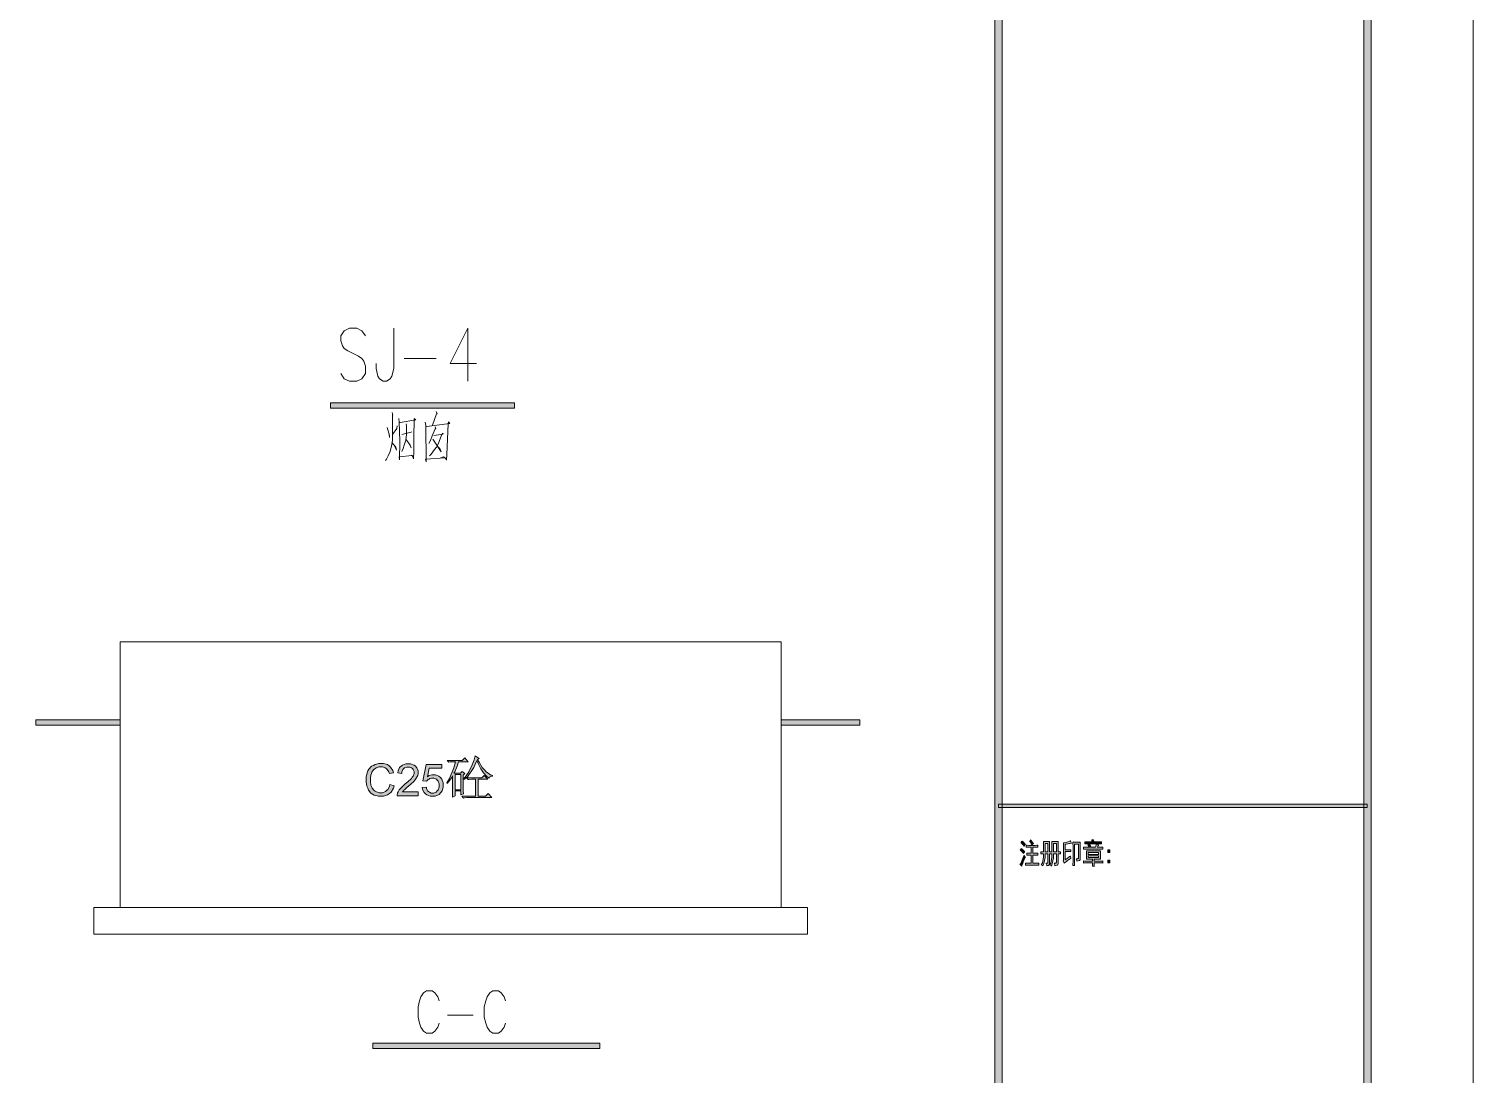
# Model space of a CAD drawing. Header units: millimetres. Extents: x 564 to 880, y 85 to 763.
# Drawn here: x 866.22 to 879.87, y 739.14 to 749.02 of the extents above; entities that cross this region are included whole.
import ezdxf

# ---------------------------------------------------------------- set-up
doc = ezdxf.new("R2010")
doc.units = ezdxf.units.MM

msp = doc.modelspace()

# ---------------------------------------------------------------- hatches: boundary and pattern name
h = msp.add_hatch(color=0)
h.dxf.hatch_style = 2
h.paths.add_polyline_path([(875.421, 721.721), (875.352, 721.721), (875.352, 761.717), (875.421, 761.717)])
h = msp.add_hatch(color=0)
h.dxf.hatch_style = 2
h.paths.add_polyline_path([(878.908, 721.686), (878.839, 721.756), (878.839, 761.682), (878.908, 761.753)])
h = msp.add_hatch(color=0)
h.dxf.hatch_style = 2
h.paths.add_polyline_path([(869.068, 745.436), (869.068, 745.485), (870.809, 745.485), (870.809, 745.436)])
h = msp.add_hatch(color=0)
h.dxf.hatch_style = 2
h.paths.add_polyline_path([(867.08, 742.489), (867.08, 742.439), (866.283, 742.439), (866.283, 742.489)])
h = msp.add_hatch(color=0)
h.dxf.hatch_style = 2
h.paths.add_polyline_path([(873.329, 742.439), (873.329, 742.489), (874.074, 742.489), (874.074, 742.439)])
h = msp.add_hatch(color=0)
h.dxf.hatch_style = 2
h.paths.add_polyline_path([(870.437, 742.149), (870.475, 742.125), (870.459, 742.116), (870.473, 742.088), (870.504, 742.039), (870.523, 742.019), (870.541, 741.999), (870.58, 741.971), (870.601, 741.962), (870.601, 741.957), (870.59, 741.957), (870.573, 741.948), (870.568, 741.938), (870.548, 741.955), (870.515, 741.99), (870.502, 742.009), (870.489, 742.027), (870.464, 742.076), (870.453, 742.105), (870.425, 742.04), (870.363, 741.95), (870.329, 741.926), (870.325, 741.931), (870.341, 741.948), (870.372, 741.992), (870.387, 742.02), (870.402, 742.048), (870.427, 742.112)])
h = msp.add_hatch(color=0)
h.dxf.hatch_style = 2
h.paths.add_polyline_path([(869.63, 741.878), (869.67, 741.867), (869.663, 741.843), (869.641, 741.806), (869.625, 741.793), (869.608, 741.78), (869.569, 741.767), (869.545, 741.767), (869.521, 741.767), (869.482, 741.777), (869.467, 741.787), (869.451, 741.797), (869.428, 741.825), (869.421, 741.844), (869.413, 741.863), (869.405, 741.903), (869.405, 741.924), (869.405, 741.948), (869.414, 741.989), (869.422, 742.006), (869.431, 742.023), (869.457, 742.05), (869.474, 742.059), (869.49, 742.068), (869.526, 742.077), (869.546, 742.077), (869.569, 742.077), (869.606, 742.066), (869.622, 742.054), (869.637, 742.043), (869.659, 742.011), (869.665, 741.99), (869.626, 741.981), (869.62, 741.997), (869.605, 742.021), (869.595, 742.028), (869.585, 742.036), (869.561, 742.044), (869.545, 742.044), (869.528, 742.044), (869.499, 742.035), (869.488, 742.027), (869.476, 742.018), (869.46, 741.996), (869.455, 741.982), (869.45, 741.968), (869.446, 741.939), (869.446, 741.925), (869.446, 741.905), (869.451, 741.872), (869.457, 741.858), (869.462, 741.844), (869.48, 741.822), (869.491, 741.815), (869.503, 741.808), (869.529, 741.801), (869.542, 741.801), (869.559, 741.801), (869.587, 741.811), (869.599, 741.82), (869.61, 741.83), (869.626, 741.859)])
h = msp.add_hatch(color=0)
h.dxf.hatch_style = 2
h.paths.add_polyline_path([(869.897, 741.808), (869.897, 741.772), (869.699, 741.772), (869.699, 741.779), (869.701, 741.792), (869.703, 741.798), (869.707, 741.808), (869.719, 741.828), (869.727, 741.838), (869.735, 741.847), (869.759, 741.87), (869.775, 741.883), (869.8, 741.903), (869.833, 741.935), (869.841, 741.947), (869.85, 741.958), (869.859, 741.981), (869.859, 741.991), (869.859, 742.002), (869.851, 742.02), (869.843, 742.028), (869.835, 742.035), (869.815, 742.043), (869.802, 742.043), (869.789, 742.043), (869.768, 742.035), (869.759, 742.027), (869.752, 742.019), (869.743, 741.997), (869.743, 741.983), (869.705, 741.987), (869.708, 742.008), (869.722, 742.04), (869.735, 742.051), (869.748, 742.062), (869.782, 742.073), (869.803, 742.073), (869.825, 742.073), (869.859, 742.061), (869.871, 742.05), (869.884, 742.037), (869.896, 742.008), (869.896, 741.99), (869.896, 741.981), (869.893, 741.963), (869.889, 741.955), (869.885, 741.946), (869.873, 741.928), (869.865, 741.918), (869.856, 741.908), (869.828, 741.882), (869.808, 741.865), (869.791, 741.851), (869.77, 741.832), (869.765, 741.827), (869.761, 741.823), (869.753, 741.813), (869.75, 741.808)])
h = msp.add_hatch(color=0)
h.dxf.hatch_style = 2
h.paths.add_polyline_path([(869.936, 741.851), (869.975, 741.854), (869.977, 741.84), (869.987, 741.819), (869.995, 741.812), (870.003, 741.805), (870.021, 741.797), (870.032, 741.797), (870.046, 741.797), (870.069, 741.807), (870.078, 741.817), (870.087, 741.827), (870.096, 741.854), (870.096, 741.871), (870.096, 741.886), (870.087, 741.911), (870.078, 741.92), (870.07, 741.93), (870.046, 741.939), (870.032, 741.939), (870.023, 741.939), (870.007, 741.935), (870, 741.93), (869.993, 741.927), (869.981, 741.916), (869.977, 741.91), (869.943, 741.914), (869.972, 742.068), (870.121, 742.068), (870.121, 742.033), (870.001, 742.033), (869.985, 741.952), (869.999, 741.962), (870.027, 741.971), (870.042, 741.971), (870.061, 741.971), (870.094, 741.958), (870.108, 741.944), (870.122, 741.93), (870.135, 741.895), (870.135, 741.874), (870.135, 741.854), (870.123, 741.818), (870.111, 741.803), (870.097, 741.785), (870.057, 741.767), (870.032, 741.767), (870.012, 741.767), (869.979, 741.779), (869.966, 741.79), (869.953, 741.802), (869.938, 741.832)])
h = msp.add_hatch(color=0)
h.paths.add_polyline_path([(870.323, 741.968), (870.323, 741.905), (870.324, 741.817), (870.325, 741.791), (870.3, 741.781), (870.3, 741.818), (870.247, 741.818), (870.247, 741.772), (870.221, 741.759), (870.222, 741.782), (870.223, 741.883), (870.223, 741.961), (870.213, 741.942), (870.187, 741.906), (870.172, 741.889), (870.168, 741.895), (870.194, 741.935), (870.235, 742.035), (870.25, 742.094), (870.232, 742.094), (870.22, 742.094), (870.198, 742.091), (870.188, 742.088), (870.172, 742.105), (870.314, 742.105), (870.338, 742.129), (870.369, 742.094), (870.28, 742.094), (870.265, 742.053), (870.243, 741.998), (870.236, 741.984), (870.298, 741.984), (870.313, 742.002), (870.34, 741.981)])
h.paths.add_polyline_path([(870.247, 741.973), (870.247, 741.829), (870.3, 741.829), (870.3, 741.973)])
h = msp.add_hatch(color=0)
h.dxf.hatch_style = 2
h.paths.add_polyline_path([(870.354, 741.94), (870.499, 741.94), (870.523, 741.964), (870.556, 741.929), (870.464, 741.929), (870.464, 741.767), (870.534, 741.767), (870.559, 741.792), (870.594, 741.756), (870.369, 741.756), (870.357, 741.756), (870.335, 741.753), (870.325, 741.75), (870.309, 741.767), (870.439, 741.767), (870.439, 741.929), (870.415, 741.929), (870.403, 741.929), (870.381, 741.927), (870.371, 741.924)])
h = msp.add_hatch(color=0)
h.dxf.hatch_style = 2
h.paths.add_polyline_path([(875.386, 741.661), (875.386, 741.691), (878.873, 741.691), (878.873, 741.661)])
h = msp.add_hatch(color=0)
h.dxf.hatch_style = 2
h.paths.add_polyline_path([(875.61, 741.344), (875.619, 741.335), (875.634, 741.318), (875.639, 741.311), (875.635, 741.307), (875.63, 741.299), (875.628, 741.295), (875.621, 741.305), (875.606, 741.322), (875.599, 741.328), (875.601, 741.332), (875.607, 741.34)])
h = msp.add_hatch(color=0)
h.dxf.hatch_style = 2
h.paths.add_polyline_path([(875.679, 741.341), (875.681, 741.344), (875.687, 741.35), (875.689, 741.354), (875.695, 741.348), (875.707, 741.331), (875.715, 741.32), (875.712, 741.317), (875.705, 741.31), (875.702, 741.306), (875.695, 741.318), (875.684, 741.335)])
h = msp.add_hatch(color=0)
h.paths.add_polyline_path([(875.868, 741.34), (875.867, 741.332), (875.867, 741.313), (875.867, 741.302), (875.867, 741.241), (875.891, 741.241), (875.891, 741.303), (875.891, 741.313), (875.891, 741.332), (875.89, 741.34), (875.948, 741.34), (875.948, 741.333), (875.948, 741.314), (875.948, 741.302), (875.948, 741.241), (875.953, 741.241), (875.965, 741.241), (875.971, 741.242), (875.971, 741.222), (875.965, 741.222), (875.953, 741.223), (875.948, 741.223), (875.948, 741.141), (875.948, 741.132), (875.945, 741.12), (875.942, 741.118), (875.939, 741.115), (875.928, 741.111), (875.919, 741.109), (875.919, 741.115), (875.915, 741.128), (875.912, 741.133), (875.918, 741.133), (875.925, 741.133), (875.927, 741.134), (875.929, 741.134), (875.932, 741.14), (875.933, 741.145), (875.933, 741.223), (875.906, 741.223), (875.904, 741.186), (875.894, 741.128), (875.885, 741.106), (875.882, 741.111), (875.874, 741.116), (875.87, 741.118), (875.879, 741.135), (875.89, 741.187), (875.89, 741.223), (875.867, 741.223), (875.867, 741.135), (875.867, 741.127), (875.863, 741.118), (875.859, 741.116), (875.856, 741.114), (875.847, 741.111), (875.842, 741.11), (875.841, 741.115), (875.837, 741.127), (875.835, 741.133), (875.839, 741.133), (875.846, 741.133), (875.848, 741.133), (875.849, 741.134), (875.851, 741.138), (875.852, 741.142), (875.852, 741.223), (875.827, 741.223), (875.826, 741.187), (875.815, 741.13), (875.805, 741.108), (875.801, 741.111), (875.794, 741.116), (875.789, 741.118), (875.8, 741.138), (875.811, 741.19), (875.811, 741.223), (875.806, 741.223), (875.794, 741.222), (875.787, 741.222), (875.787, 741.242), (875.794, 741.241), (875.806, 741.241), (875.812, 741.241), (875.812, 741.301), (875.812, 741.313), (875.812, 741.332), (875.811, 741.34)])
h.paths.add_polyline_path([(875.933, 741.241), (875.933, 741.321), (875.906, 741.321), (875.906, 741.241)])
h.paths.add_polyline_path([(875.852, 741.241), (875.852, 741.321), (875.827, 741.321), (875.827, 741.241)])
h = msp.add_hatch(color=0)
h.dxf.hatch_style = 2
h.paths.add_polyline_path([(876.069, 741.18), (876.062, 741.175), (876.046, 741.165), (876.038, 741.159), (876.031, 741.154), (876.015, 741.142), (876.007, 741.136), (876.004, 741.142), (875.999, 741.152), (875.996, 741.157), (875.997, 741.158), (876, 741.166), (876.001, 741.172), (876.001, 741.281), (876.001, 741.296), (876.001, 741.32), (876, 741.328), (876.005, 741.328), (876.02, 741.33), (876.03, 741.333), (876.041, 741.336), (876.057, 741.343), (876.062, 741.347), (876.065, 741.342), (876.072, 741.33), (876.075, 741.325), (876.07, 741.324), (876.057, 741.321), (876.049, 741.319), (876.042, 741.318), (876.025, 741.314), (876.017, 741.313), (876.017, 741.261), (876.036, 741.261), (876.043, 741.261), (876.06, 741.262), (876.069, 741.262), (876.069, 741.244), (876.06, 741.244), (876.044, 741.245), (876.036, 741.245), (876.017, 741.245), (876.017, 741.167), (876.034, 741.179), (876.058, 741.196), (876.064, 741.202), (876.065, 741.196), (876.068, 741.185)])
h = msp.add_hatch(color=0)
h.dxf.hatch_style = 2
h.paths.add_polyline_path([(876.159, 741.332), (876.158, 741.321), (876.158, 741.299), (876.158, 741.288), (876.158, 741.186), (876.158, 741.177), (876.156, 741.165), (876.153, 741.163), (876.151, 741.16), (876.137, 741.156), (876.127, 741.154), (876.126, 741.16), (876.123, 741.172), (876.119, 741.177), (876.125, 741.177), (876.133, 741.177), (876.136, 741.178), (876.139, 741.178), (876.143, 741.183), (876.143, 741.187), (876.143, 741.314), (876.104, 741.314), (876.104, 741.111), (876.089, 741.111), (876.089, 741.124), (876.09, 741.151), (876.09, 741.165), (876.09, 741.285), (876.09, 741.296), (876.089, 741.32), (876.089, 741.332)])
h = msp.add_hatch(color=0)
h.dxf.hatch_style = 2
h.paths.add_polyline_path([(876.284, 741.355), (876.285, 741.35), (876.288, 741.339), (876.289, 741.335), (876.336, 741.335), (876.341, 741.335), (876.352, 741.335), (876.358, 741.336), (876.358, 741.317), (876.352, 741.318), (876.341, 741.318), (876.336, 741.318), (876.229, 741.318), (876.222, 741.318), (876.208, 741.318), (876.202, 741.317), (876.202, 741.336), (876.21, 741.335), (876.223, 741.335), (876.228, 741.335), (876.27, 741.335), (876.27, 741.337), (876.268, 741.346), (876.267, 741.353), (876.27, 741.354), (876.279, 741.355)])
h = msp.add_hatch(color=0)
h.dxf.hatch_style = 2
h.paths.add_polyline_path([(875.639, 741.193), (875.634, 741.184), (875.625, 741.16), (875.619, 741.146), (875.614, 741.132), (875.607, 741.111), (875.605, 741.106), (875.601, 741.111), (875.592, 741.12), (875.587, 741.123), (875.592, 741.129), (875.602, 741.147), (875.607, 741.159), (875.613, 741.172), (875.623, 741.197), (875.627, 741.209), (875.63, 741.205), (875.635, 741.197)])
h = msp.add_hatch(color=0)
h.dxf.hatch_style = 2
h.paths.add_polyline_path([(875.6, 741.274), (875.609, 741.266), (875.625, 741.252), (875.632, 741.246), (875.63, 741.242), (875.625, 741.233), (875.622, 741.227), (875.615, 741.236), (875.599, 741.251), (875.591, 741.257), (875.593, 741.26), (875.598, 741.269)])
h = msp.add_hatch(color=0)
h.dxf.hatch_style = 2
h.paths.add_polyline_path([(875.724, 741.303), (875.732, 741.303), (875.749, 741.304), (875.758, 741.304), (875.758, 741.285), (875.748, 741.285), (875.731, 741.286), (875.725, 741.286), (875.709, 741.286), (875.709, 741.228), (875.724, 741.228), (875.731, 741.228), (875.746, 741.228), (875.756, 741.229), (875.756, 741.209), (875.747, 741.21), (875.731, 741.21), (875.724, 741.21), (875.709, 741.21), (875.709, 741.134), (875.729, 741.134), (875.738, 741.134), (875.758, 741.134), (875.768, 741.135), (875.768, 741.115), (875.758, 741.115), (875.739, 741.116), (875.729, 741.116), (875.672, 741.116), (875.662, 741.116), (875.645, 741.115), (875.639, 741.115), (875.639, 741.135), (875.645, 741.134), (875.662, 741.134), (875.673, 741.134), (875.693, 741.134), (875.693, 741.21), (875.681, 741.21), (875.674, 741.21), (875.659, 741.21), (875.653, 741.209), (875.653, 741.229), (875.659, 741.228), (875.674, 741.228), (875.682, 741.228), (875.693, 741.228), (875.693, 741.286), (875.679, 741.286), (875.671, 741.286), (875.655, 741.285), (875.647, 741.285), (875.647, 741.304), (875.655, 741.304), (875.671, 741.303), (875.679, 741.303)])
h = msp.add_hatch(color=0)
h.dxf.hatch_style = 2
h.paths.add_polyline_path([(876.342, 741.285), (876.35, 741.285), (876.365, 741.285), (876.372, 741.286), (876.372, 741.267), (876.365, 741.267), (876.35, 741.268), (876.342, 741.268), (876.219, 741.268), (876.211, 741.268), (876.196, 741.267), (876.189, 741.267), (876.189, 741.286), (876.196, 741.285), (876.211, 741.285), (876.219, 741.285), (876.303, 741.285), (876.306, 741.294), (876.31, 741.309), (876.31, 741.314), (876.314, 741.313), (876.325, 741.31), (876.332, 741.309), (876.33, 741.306), (876.327, 741.3), (876.325, 741.296), (876.324, 741.293), (876.321, 741.287), (876.321, 741.285)])
h = msp.add_hatch(color=0)
h.paths.add_polyline_path([(876.35, 741.252), (876.349, 741.241), (876.349, 741.22), (876.349, 741.21), (876.349, 741.201), (876.349, 741.181), (876.35, 741.171), (876.291, 741.171), (876.291, 741.154), (876.341, 741.154), (876.348, 741.154), (876.365, 741.154), (876.373, 741.155), (876.373, 741.136), (876.365, 741.137), (876.349, 741.137), (876.341, 741.137), (876.291, 741.137), (876.291, 741.129), (876.291, 741.113), (876.292, 741.106), (876.273, 741.106), (876.273, 741.113), (876.273, 741.129), (876.273, 741.137), (876.22, 741.137), (876.214, 741.137), (876.198, 741.137), (876.189, 741.136), (876.189, 741.155), (876.198, 741.154), (876.213, 741.154), (876.219, 741.154), (876.273, 741.154), (876.273, 741.171), (876.217, 741.171), (876.217, 741.181), (876.218, 741.201), (876.218, 741.211), (876.218, 741.221), (876.217, 741.242), (876.217, 741.252)])
h.paths.add_polyline_path([(876.332, 741.218), (876.332, 741.235), (876.234, 741.235), (876.234, 741.218)])
h.paths.add_polyline_path([(876.332, 741.187), (876.332, 741.203), (876.234, 741.203), (876.234, 741.187)])
h = msp.add_hatch(color=0)
h.dxf.hatch_style = 2
h.paths.add_polyline_path([(876.23, 741.308), (876.234, 741.309), (876.242, 741.312), (876.247, 741.314), (876.249, 741.309), (876.254, 741.298), (876.257, 741.293), (876.252, 741.291), (876.244, 741.288), (876.24, 741.286), (876.238, 741.293), (876.233, 741.303)])
h = msp.add_hatch(color=0)
h.dxf.hatch_style = 2
h.paths.add_polyline_path([(876.438, 741.235), (876.42, 741.235), (876.42, 741.259), (876.438, 741.259)])
h = msp.add_hatch(color=0)
h.dxf.hatch_style = 2
h.paths.add_polyline_path([(876.438, 741.139), (876.42, 741.139), (876.42, 741.162), (876.438, 741.162)])
h = msp.add_hatch(color=0)
h.dxf.hatch_style = 2
h.paths.add_polyline_path([(869.469, 739.383), (869.469, 739.432), (871.616, 739.432), (871.616, 739.383)])

# ---------------------------------------------------------------- linework, layer by layer
at = {"color": 0, "lineweight": 0}
for points in [[(820.479, 720.721), (879.873, 720.721), (879.873, 762.718), (820.479, 762.718)], [(875.421, 721.721), (875.352, 721.721), (875.352, 761.717), (875.421, 761.717)], [(878.908, 721.686), (878.839, 721.756), (878.839, 761.682), (878.908, 761.753)], [(869.068, 745.436), (869.068, 745.485), (870.809, 745.485), (870.809, 745.436)], [(867.08, 742.489), (867.08, 742.439), (866.283, 742.439), (866.283, 742.489)], [(873.329, 742.439), (873.329, 742.489), (874.074, 742.489), (874.074, 742.439)], [(870.437, 742.149), (870.475, 742.125), (870.459, 742.116), (870.473, 742.088), (870.504, 742.039), (870.523, 742.019), (870.541, 741.999), (870.58, 741.971), (870.601, 741.962), (870.601, 741.957), (870.59, 741.957), (870.573, 741.948), (870.568, 741.938), (870.548, 741.955), (870.515, 741.99), (870.502, 742.009), (870.489, 742.027), (870.464, 742.076), (870.453, 742.105), (870.425, 742.04), (870.363, 741.95), (870.329, 741.926), (870.325, 741.931), (870.341, 741.948), (870.372, 741.992), (870.387, 742.02), (870.402, 742.048), (870.427, 742.112)], [(869.63, 741.878), (869.67, 741.867), (869.663, 741.843), (869.641, 741.806), (869.625, 741.793), (869.608, 741.78), (869.569, 741.767), (869.545, 741.767), (869.521, 741.767), (869.482, 741.777), (869.467, 741.787), (869.451, 741.797), (869.428, 741.825), (869.421, 741.844), (869.413, 741.863), (869.405, 741.903), (869.405, 741.924), (869.405, 741.948), (869.414, 741.989), (869.422, 742.006), (869.431, 742.023), (869.457, 742.05), (869.474, 742.059), (869.49, 742.068), (869.526, 742.077), (869.546, 742.077), (869.569, 742.077), (869.606, 742.066), (869.622, 742.054), (869.637, 742.043), (869.659, 742.011), (869.665, 741.99), (869.626, 741.981), (869.62, 741.997), (869.605, 742.021), (869.595, 742.028), (869.585, 742.036), (869.561, 742.044), (869.545, 742.044), (869.528, 742.044), (869.499, 742.035), (869.488, 742.027), (869.476, 742.018), (869.46, 741.996), (869.455, 741.982), (869.45, 741.968), (869.446, 741.939), (869.446, 741.925), (869.446, 741.905), (869.451, 741.872), (869.457, 741.858), (869.462, 741.844), (869.48, 741.822), (869.491, 741.815), (869.503, 741.808), (869.529, 741.801), (869.542, 741.801), (869.559, 741.801), (869.587, 741.811), (869.599, 741.82), (869.61, 741.83), (869.626, 741.859)], [(869.897, 741.808), (869.897, 741.772), (869.699, 741.772), (869.699, 741.779), (869.701, 741.792), (869.703, 741.798), (869.707, 741.808), (869.719, 741.828), (869.727, 741.838), (869.735, 741.847), (869.759, 741.87), (869.775, 741.883), (869.8, 741.903), (869.833, 741.935), (869.841, 741.947), (869.85, 741.958), (869.859, 741.981), (869.859, 741.991), (869.859, 742.002), (869.851, 742.02), (869.843, 742.028), (869.835, 742.035), (869.815, 742.043), (869.802, 742.043), (869.789, 742.043), (869.768, 742.035), (869.759, 742.027), (869.752, 742.019), (869.743, 741.997), (869.743, 741.983), (869.705, 741.987), (869.708, 742.008), (869.722, 742.04), (869.735, 742.051), (869.748, 742.062), (869.782, 742.073), (869.803, 742.073), (869.825, 742.073), (869.859, 742.061), (869.871, 742.05), (869.884, 742.037), (869.896, 742.008), (869.896, 741.99), (869.896, 741.981), (869.893, 741.963), (869.889, 741.955), (869.885, 741.946), (869.873, 741.928), (869.865, 741.918), (869.856, 741.908), (869.828, 741.882), (869.808, 741.865), (869.791, 741.851), (869.77, 741.832), (869.765, 741.827), (869.761, 741.823), (869.753, 741.813), (869.75, 741.808)], [(869.936, 741.851), (869.975, 741.854), (869.977, 741.84), (869.987, 741.819), (869.995, 741.812), (870.003, 741.805), (870.021, 741.797), (870.032, 741.797), (870.046, 741.797), (870.069, 741.807), (870.078, 741.817), (870.087, 741.827), (870.096, 741.854), (870.096, 741.871), (870.096, 741.886), (870.087, 741.911), (870.078, 741.92), (870.07, 741.93), (870.046, 741.939), (870.032, 741.939), (870.023, 741.939), (870.007, 741.935), (870, 741.93), (869.993, 741.927), (869.981, 741.916), (869.977, 741.91), (869.943, 741.914), (869.972, 742.068), (870.121, 742.068), (870.121, 742.033), (870.001, 742.033), (869.985, 741.952), (869.999, 741.962), (870.027, 741.971), (870.042, 741.971), (870.061, 741.971), (870.094, 741.958), (870.108, 741.944), (870.122, 741.93), (870.135, 741.895), (870.135, 741.874), (870.135, 741.854), (870.123, 741.818), (870.111, 741.803), (870.097, 741.785), (870.057, 741.767), (870.032, 741.767), (870.012, 741.767), (869.979, 741.779), (869.966, 741.79), (869.953, 741.802), (869.938, 741.832)], [(870.323, 741.968), (870.323, 741.905), (870.324, 741.817), (870.325, 741.791), (870.3, 741.781), (870.3, 741.818), (870.247, 741.818), (870.247, 741.772), (870.221, 741.759), (870.222, 741.782), (870.223, 741.883), (870.223, 741.961), (870.213, 741.942), (870.187, 741.906), (870.172, 741.889), (870.168, 741.895), (870.194, 741.935), (870.235, 742.035), (870.25, 742.094), (870.232, 742.094), (870.22, 742.094), (870.198, 742.091), (870.188, 742.088), (870.172, 742.105), (870.314, 742.105), (870.338, 742.129), (870.369, 742.094), (870.28, 742.094), (870.265, 742.053), (870.243, 741.998), (870.236, 741.984), (870.298, 741.984), (870.313, 742.002), (870.34, 741.981)], [(870.247, 741.973), (870.247, 741.829), (870.3, 741.829), (870.3, 741.973)], [(870.354, 741.94), (870.499, 741.94), (870.523, 741.964), (870.556, 741.929), (870.464, 741.929), (870.464, 741.767), (870.534, 741.767), (870.559, 741.792), (870.594, 741.756), (870.369, 741.756), (870.357, 741.756), (870.335, 741.753), (870.325, 741.75), (870.309, 741.767), (870.439, 741.767), (870.439, 741.929), (870.415, 741.929), (870.403, 741.929), (870.381, 741.927), (870.371, 741.924)], [(875.386, 741.661), (875.386, 741.691), (878.873, 741.691), (878.873, 741.661)], [(875.61, 741.344), (875.619, 741.335), (875.634, 741.318), (875.639, 741.311), (875.635, 741.307), (875.63, 741.299), (875.628, 741.295), (875.621, 741.305), (875.606, 741.322), (875.599, 741.328), (875.601, 741.332), (875.607, 741.34)], [(875.679, 741.341), (875.681, 741.344), (875.687, 741.35), (875.689, 741.354), (875.695, 741.348), (875.707, 741.331), (875.715, 741.32), (875.712, 741.317), (875.705, 741.31), (875.702, 741.306), (875.695, 741.318), (875.684, 741.335)], [(875.868, 741.34), (875.867, 741.332), (875.867, 741.313), (875.867, 741.302), (875.867, 741.241), (875.891, 741.241), (875.891, 741.303), (875.891, 741.313), (875.891, 741.332), (875.89, 741.34), (875.948, 741.34), (875.948, 741.333), (875.948, 741.314), (875.948, 741.302), (875.948, 741.241), (875.953, 741.241), (875.965, 741.241), (875.971, 741.242), (875.971, 741.222), (875.965, 741.222), (875.953, 741.223), (875.948, 741.223), (875.948, 741.141), (875.948, 741.132), (875.945, 741.12), (875.942, 741.118), (875.939, 741.115), (875.928, 741.111), (875.919, 741.109), (875.919, 741.115), (875.915, 741.128), (875.912, 741.133), (875.918, 741.133), (875.925, 741.133), (875.927, 741.134), (875.929, 741.134), (875.932, 741.14), (875.933, 741.145), (875.933, 741.223), (875.906, 741.223), (875.904, 741.186), (875.894, 741.128), (875.885, 741.106), (875.882, 741.111), (875.874, 741.116), (875.87, 741.118), (875.879, 741.135), (875.89, 741.187), (875.89, 741.223), (875.867, 741.223), (875.867, 741.135), (875.867, 741.127), (875.863, 741.118), (875.859, 741.116), (875.856, 741.114), (875.847, 741.111), (875.842, 741.11), (875.841, 741.115), (875.837, 741.127), (875.835, 741.133), (875.839, 741.133), (875.846, 741.133), (875.848, 741.133), (875.849, 741.134), (875.851, 741.138), (875.852, 741.142), (875.852, 741.223), (875.827, 741.223), (875.826, 741.187), (875.815, 741.13), (875.805, 741.108), (875.801, 741.111), (875.794, 741.116), (875.789, 741.118), (875.8, 741.138), (875.811, 741.19), (875.811, 741.223), (875.806, 741.223), (875.794, 741.222), (875.787, 741.222), (875.787, 741.242), (875.794, 741.241), (875.806, 741.241), (875.812, 741.241), (875.812, 741.301), (875.812, 741.313), (875.812, 741.332), (875.811, 741.34)], [(875.852, 741.241), (875.852, 741.321), (875.827, 741.321), (875.827, 741.241)], [(875.933, 741.241), (875.933, 741.321), (875.906, 741.321), (875.906, 741.241)], [(876.069, 741.18), (876.062, 741.175), (876.046, 741.165), (876.038, 741.159), (876.031, 741.154), (876.015, 741.142), (876.007, 741.136), (876.004, 741.142), (875.999, 741.152), (875.996, 741.157), (875.997, 741.158), (876, 741.166), (876.001, 741.172), (876.001, 741.281), (876.001, 741.296), (876.001, 741.32), (876, 741.328), (876.005, 741.328), (876.02, 741.33), (876.03, 741.333), (876.041, 741.336), (876.057, 741.343), (876.062, 741.347), (876.065, 741.342), (876.072, 741.33), (876.075, 741.325), (876.07, 741.324), (876.057, 741.321), (876.049, 741.319), (876.042, 741.318), (876.025, 741.314), (876.017, 741.313), (876.017, 741.261), (876.036, 741.261), (876.043, 741.261), (876.06, 741.262), (876.069, 741.262), (876.069, 741.244), (876.06, 741.244), (876.044, 741.245), (876.036, 741.245), (876.017, 741.245), (876.017, 741.167), (876.034, 741.179), (876.058, 741.196), (876.064, 741.202), (876.065, 741.196), (876.068, 741.185)], [(876.159, 741.332), (876.158, 741.321), (876.158, 741.299), (876.158, 741.288), (876.158, 741.186), (876.158, 741.177), (876.156, 741.165), (876.153, 741.163), (876.151, 741.16), (876.137, 741.156), (876.127, 741.154), (876.126, 741.16), (876.123, 741.172), (876.119, 741.177), (876.125, 741.177), (876.133, 741.177), (876.136, 741.178), (876.139, 741.178), (876.143, 741.183), (876.143, 741.187), (876.143, 741.314), (876.104, 741.314), (876.104, 741.111), (876.089, 741.111), (876.089, 741.124), (876.09, 741.151), (876.09, 741.165), (876.09, 741.285), (876.09, 741.296), (876.089, 741.32), (876.089, 741.332)], [(876.284, 741.355), (876.285, 741.35), (876.288, 741.339), (876.289, 741.335), (876.336, 741.335), (876.341, 741.335), (876.352, 741.335), (876.358, 741.336), (876.358, 741.317), (876.352, 741.318), (876.341, 741.318), (876.336, 741.318), (876.229, 741.318), (876.222, 741.318), (876.208, 741.318), (876.202, 741.317), (876.202, 741.336), (876.21, 741.335), (876.223, 741.335), (876.228, 741.335), (876.27, 741.335), (876.27, 741.337), (876.268, 741.346), (876.267, 741.353), (876.27, 741.354), (876.279, 741.355)], [(875.639, 741.193), (875.634, 741.184), (875.625, 741.16), (875.619, 741.146), (875.614, 741.132), (875.607, 741.111), (875.605, 741.106), (875.601, 741.111), (875.592, 741.12), (875.587, 741.123), (875.592, 741.129), (875.602, 741.147), (875.607, 741.159), (875.613, 741.172), (875.623, 741.197), (875.627, 741.209), (875.63, 741.205), (875.635, 741.197)], [(875.6, 741.274), (875.609, 741.266), (875.625, 741.252), (875.632, 741.246), (875.63, 741.242), (875.625, 741.233), (875.622, 741.227), (875.615, 741.236), (875.599, 741.251), (875.591, 741.257), (875.593, 741.26), (875.598, 741.269)], [(875.724, 741.303), (875.732, 741.303), (875.749, 741.304), (875.758, 741.304), (875.758, 741.285), (875.748, 741.285), (875.731, 741.286), (875.725, 741.286), (875.709, 741.286), (875.709, 741.228), (875.724, 741.228), (875.731, 741.228), (875.746, 741.228), (875.756, 741.229), (875.756, 741.209), (875.747, 741.21), (875.731, 741.21), (875.724, 741.21), (875.709, 741.21), (875.709, 741.134), (875.729, 741.134), (875.738, 741.134), (875.758, 741.134), (875.768, 741.135), (875.768, 741.115), (875.758, 741.115), (875.739, 741.116), (875.729, 741.116), (875.672, 741.116), (875.662, 741.116), (875.645, 741.115), (875.639, 741.115), (875.639, 741.135), (875.645, 741.134), (875.662, 741.134), (875.673, 741.134), (875.693, 741.134), (875.693, 741.21), (875.681, 741.21), (875.674, 741.21), (875.659, 741.21), (875.653, 741.209), (875.653, 741.229), (875.659, 741.228), (875.674, 741.228), (875.682, 741.228), (875.693, 741.228), (875.693, 741.286), (875.679, 741.286), (875.671, 741.286), (875.655, 741.285), (875.647, 741.285), (875.647, 741.304), (875.655, 741.304), (875.671, 741.303), (875.679, 741.303)], [(876.342, 741.285), (876.35, 741.285), (876.365, 741.285), (876.372, 741.286), (876.372, 741.267), (876.365, 741.267), (876.35, 741.268), (876.342, 741.268), (876.219, 741.268), (876.211, 741.268), (876.196, 741.267), (876.189, 741.267), (876.189, 741.286), (876.196, 741.285), (876.211, 741.285), (876.219, 741.285), (876.303, 741.285), (876.306, 741.294), (876.31, 741.309), (876.31, 741.314), (876.314, 741.313), (876.325, 741.31), (876.332, 741.309), (876.33, 741.306), (876.327, 741.3), (876.325, 741.296), (876.324, 741.293), (876.321, 741.287), (876.321, 741.285)], [(876.35, 741.252), (876.349, 741.241), (876.349, 741.22), (876.349, 741.21), (876.349, 741.201), (876.349, 741.181), (876.35, 741.171), (876.291, 741.171), (876.291, 741.154), (876.341, 741.154), (876.348, 741.154), (876.365, 741.154), (876.373, 741.155), (876.373, 741.136), (876.365, 741.137), (876.349, 741.137), (876.341, 741.137), (876.291, 741.137), (876.291, 741.129), (876.291, 741.113), (876.292, 741.106), (876.273, 741.106), (876.273, 741.113), (876.273, 741.129), (876.273, 741.137), (876.22, 741.137), (876.214, 741.137), (876.198, 741.137), (876.189, 741.136), (876.189, 741.155), (876.198, 741.154), (876.213, 741.154), (876.219, 741.154), (876.273, 741.154), (876.273, 741.171), (876.217, 741.171), (876.217, 741.181), (876.218, 741.201), (876.218, 741.211), (876.218, 741.221), (876.217, 741.242), (876.217, 741.252)], [(876.23, 741.308), (876.234, 741.309), (876.242, 741.312), (876.247, 741.314), (876.249, 741.309), (876.254, 741.298), (876.257, 741.293), (876.252, 741.291), (876.244, 741.288), (876.24, 741.286), (876.238, 741.293), (876.233, 741.303)], [(876.332, 741.218), (876.332, 741.235), (876.234, 741.235), (876.234, 741.218)], [(876.332, 741.187), (876.332, 741.203), (876.234, 741.203), (876.234, 741.187)], [(876.438, 741.235), (876.42, 741.235), (876.42, 741.259), (876.438, 741.259)], [(876.438, 741.139), (876.42, 741.139), (876.42, 741.162), (876.438, 741.162)], [(869.469, 739.383), (869.469, 739.432), (871.616, 739.432), (871.616, 739.383)]]:
    msp.add_lwpolyline(points, close=True, dxfattribs=at)
for points in [[(869.399, 746.12), (869.366, 746.168), (869.316, 746.191), (869.249, 746.191), (869.199, 746.168), (869.166, 746.12), (869.166, 746.073), (869.182, 746.025), (869.199, 746.001), (869.232, 745.977), (869.332, 745.929), (869.366, 745.906), (869.382, 745.882), (869.399, 745.834), (869.399, 745.763), (869.366, 745.715), (869.316, 745.692), (869.249, 745.692), (869.199, 745.715), (869.166, 745.763)], [(869.666, 746.191), (869.666, 745.811), (869.649, 745.739), (869.632, 745.715), (869.599, 745.692), (869.566, 745.692), (869.532, 745.715), (869.516, 745.739), (869.499, 745.811), (869.499, 745.858)], [(870.366, 746.191), (870.199, 745.858), (870.449, 745.858)], [(870.366, 746.191), (870.366, 745.692)], [(869.766, 745.906), (870.066, 745.906)], [(869.651, 745.394), (869.659, 745.371), (869.656, 745.375), (869.656, 745.186), (869.654, 745.131), (869.645, 745.079), (869.631, 745.028), (869.615, 744.985), (869.598, 744.953), (869.587, 744.942)], [(869.714, 745.339), (869.719, 745.308), (869.725, 745.123), (869.722, 744.949), (869.719, 744.977), (869.841, 744.989), (869.83, 744.993)], [(869.722, 745.3), (869.728, 745.3), (869.874, 745.327), (869.86, 745.339), (869.857, 745.154), (869.855, 745.036), (869.855, 745.024), (869.852, 744.957), (869.841, 744.993)], [(869.783, 745.288), (869.788, 745.272), (869.788, 745.229), (869.786, 745.186), (869.78, 745.134), (869.766, 745.087), (869.756, 745.056), (869.742, 745.028)], [(869.965, 745.304), (869.97, 745.272), (869.973, 744.93), (869.968, 744.953), (870.152, 744.965), (870.138, 744.977), (870.111, 744.965)], [(869.976, 745.264), (870.196, 745.292), (870.185, 745.308), (870.182, 745.288), (870.169, 744.997), (870.166, 744.946), (870.152, 744.965)], [(870.067, 745.406), (870.078, 745.382), (870.07, 745.382), (870.034, 745.276)], [(869.604, 745.253), (869.62, 745.201), (869.626, 745.178), (869.626, 745.158), (869.623, 745.19)], [(869.7, 745.268), (869.695, 745.245), (869.654, 745.186)], [(869.838, 745.213), (869.832, 745.209), (869.742, 745.186)], [(869.78, 745.142), (869.821, 745.087), (869.832, 745.06), (869.821, 745.083)], [(870.059, 745.26), (870.064, 745.241), (870.059, 745.241), (870.031, 745.174), (870.015, 745.131), (869.998, 745.103)], [(870.047, 745.178), (870.135, 745.19), (870.127, 745.201), (870.114, 745.17), (870.1, 745.131), (870.086, 745.095), (870.07, 745.068), (870.053, 745.044), (870.036, 745.024), (870.02, 745.001), (870.003, 744.985)], [(870.036, 745.142), (870.114, 745.024), (870.105, 745.048), (870.089, 745.068)], [(869.648, 745.111), (869.686, 745.068), (869.692, 745.04), (869.678, 745.075)], [(867.08, 743.227), (867.08, 740.714)], [(867.08, 743.227), (873.329, 743.227)], [(873.329, 743.227), (873.329, 740.714)], [(866.83, 740.714), (866.83, 740.464)], [(866.83, 740.714), (873.579, 740.714)], [(873.579, 740.714), (873.579, 740.464)], [(866.83, 740.464), (873.579, 740.464)], [(870.096, 739.833), (870.083, 739.871), (870.056, 739.909), (870.03, 739.928), (869.976, 739.928), (869.949, 739.909), (869.923, 739.871), (869.91, 739.833), (869.896, 739.776), (869.896, 739.68), (869.91, 739.623), (869.923, 739.585), (869.949, 739.547), (869.976, 739.528), (870.03, 739.528), (870.056, 739.547), (870.083, 739.585), (870.096, 739.623)], [(870.723, 739.833), (870.709, 739.871), (870.683, 739.909), (870.656, 739.928), (870.603, 739.928), (870.576, 739.909), (870.549, 739.871), (870.536, 739.833), (870.523, 739.776), (870.523, 739.68), (870.536, 739.623), (870.549, 739.585), (870.576, 739.547), (870.603, 739.528), (870.656, 739.528), (870.683, 739.547), (870.709, 739.585), (870.723, 739.623)], [(870.176, 739.699), (870.416, 739.699)]]:
    msp.add_lwpolyline(points, dxfattribs=at)

doc.saveas('drawing.dxf')
